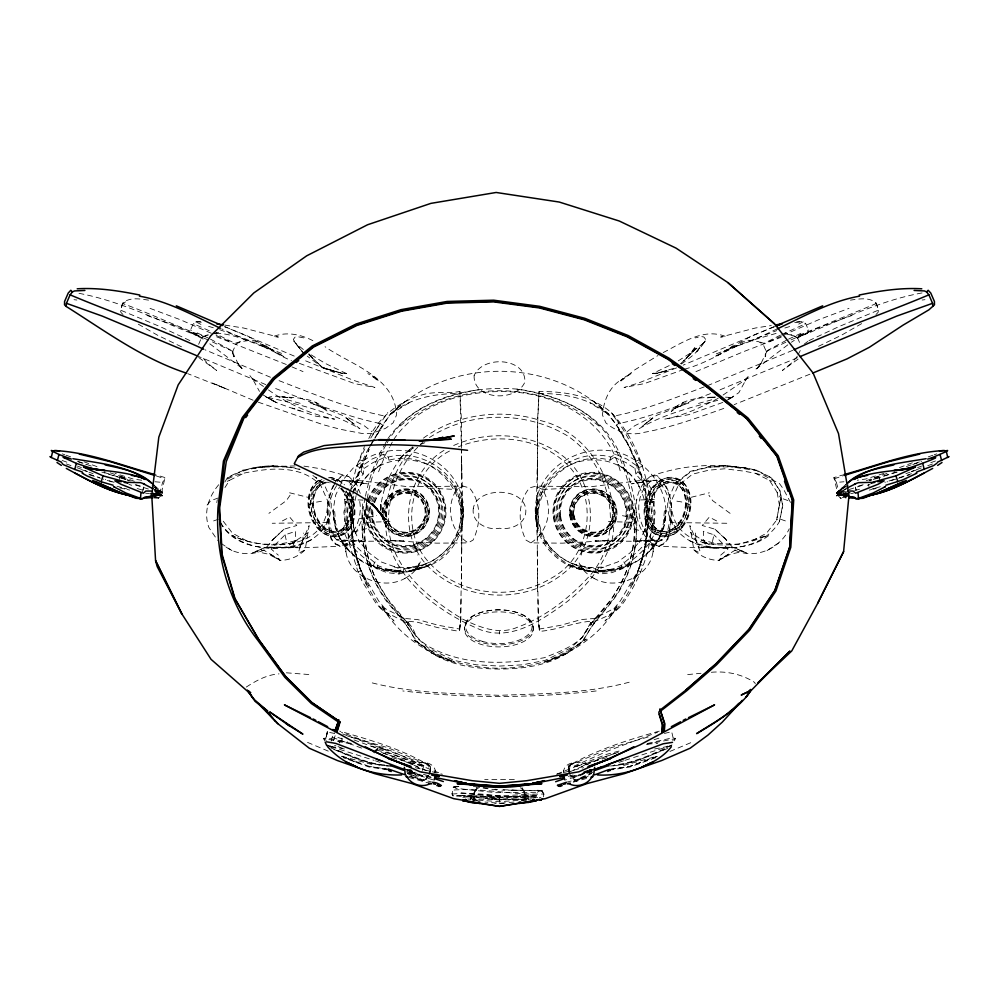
<?xml version="1.0" encoding="UTF-8"?>
<svg xmlns="http://www.w3.org/2000/svg" width="999" height="999" viewBox="0 0 999 999"><rect width="100%" height="100%" fill="white"/><g stroke="black" fill="none" stroke-linecap="round" stroke-linejoin="round"><path stroke-width="0.75" stroke-dasharray="5 3.75" d="M461.55 573.264L460.314 623.701L459.34 631.368L437.762 627.622L416.608 622.015L403.097 620.966L382.667 610.689L376.086 603.433L362.237 581.593L358.042 571.928L349.825 545.504L346.953 527.122L347.777 509.877L350.125 492.282M464.385 629.395L464.385 627.36M537.612 591.483L537.287 549.05L537.512 570.866M597.827 570.966L613.686 568.955L597.827 570.966L611.201 569.492L621.078 565.671C632.929 554.258 647.577 546.753 652.497 529.108L651.735 495.579L645.441 485.339L635.814 474.026L634.964 468.444L636.813 465.784L626.673 458.916L615.384 454.258L610.776 457.105C570.142 445.716 525.749 486.738 537.487 528.234C541.108 543.356 552.072 555.469 565.034 563.573C575.674 570.729 588.736 569.305 600.062 573.975L611.987 572.652L622.24 568.731C634.665 557.03 650.586 548.289 655.419 530.107C653.296 518.568 653.783 506.318 654.67 494.605L648.126 483.691L637.936 471.678L636.813 465.784M461.713 549.55L461.588 449.1M461.763 539.198L461.388 591.483M537.862 598.751L538.174 618.993L539.66 631.368C558.828 629.832 576.635 621.203 595.904 620.966C605.769 616.62 616.57 612.699 622.914 603.433C642.07 576.66 654.308 543.081 651.223 509.877C647.777 474.513 636.088 438.561 611.188 412.412C590.721 395.254 564.71 391.458 539.11 391.483L537.45 422.115L537.287 549.55M407.555 773.626L422.302 781.018C428.384 779.732 430.944 771.802 430.457 766.233C402.809 749.213 370.741 740.159 339.735 731.143M461.713 549.05L461.488 570.866M537.262 475L537.737 420.804L539.11 391.483M461.138 598.751L460.826 618.993L459.34 631.368L460.826 618.993L460.314 623.701M595.379 571.952L595.416 568.768A60.402 60.402 0 0 1 554.37 551.535C512.062 513.186 559.552 446.053 610.014 460.189L614.21 457.28L615.384 454.258M537.487 460.202L536.151 513.324L537.237 539.198M632.529 584.79C653.059 542.232 651.885 491.196 629.882 449.438C650.674 485.202 652.921 529.045 639.248 567.694C632.305 587.912 621.453 607.017 605.019 621.003L617.931 605.107C570.029 689.26 428.971 689.26 381.069 605.107L393.981 621.003L379.283 606.056L366.471 584.79L359.752 567.694C352.585 544.318 348.027 518.818 353.009 494.567M848.351 487.749L836.425 493.056L836.9 489.947L833.915 477.597L842.569 475.012M377.709 582.754A125.262 125.262 0 0 1 364.535 527.147L364.935 508.429C361.7 533.341 365.859 558.916 377.01 581.443L377.709 582.754C385.539 597.29 395.117 610.938 407.068 622.389C413.136 634.215 422.14 644.13 434.515 649.437C468.431 665.971 508.066 663.998 544.355 657.704C557.717 652.222 572.115 647.552 582.442 636.925C590.384 622.901 601.573 611.288 611.525 598.726C629.969 572.727 638.423 540.084 634.065 508.429L634.465 527.147A125.262 125.262 0 0 1 621.291 582.754L610.901 600.299L597.652 616.683L591.932 622.389L582.192 637.624L570.704 647.989L545.054 660.401L522.664 664.81L499.5 666.071L476.336 664.81L453.946 660.401L428.296 647.989L416.808 637.624L407.068 622.389L387.475 598.726L377.01 581.443M385.377 522.215C386.601 574.2 436.8 611.713 480.819 629.882C511.388 641.121 541.271 620.466 565.134 603.159C586.401 587.225 603.421 566.058 611.987 540.721C621.79 490.684 592.669 433.616 541.433 420.791C502.335 407.979 456.78 413.698 423.414 438.136M385.552 516.071C386.426 491.008 396.041 465.784 413.286 447.427M524.925 798.775L525.037 795.629L523.713 792.207L522.165 789.073L520.304 787.736M658.741 546.253L663.523 544.318L667.906 539.248C672.851 518.419 675.799 490.147 656.917 475.574L650.224 476.523C629.295 492.807 632.954 527.21 652.022 543.643L658.741 546.253L696.64 547.802L732.629 547.227L710.826 547.939L701.41 547.127L724.7 547.489C696.166 551.485 663.798 531.518 668.056 499.7L675.137 483.703L690.421 471.328L708.129 466.945L724.874 465.534L747.052 468.219L756.393 470.154L771.64 477.822L780.119 490.959L782.754 505.531L779.57 521.353C761.688 552.11 716.345 553.596 687.237 539.622M148.564 300.125C140.272 299.026 130.245 296.903 123.164 302.685L120.38 310.065L120.954 312.425L123.014 314.535M380.532 509.353L380.806 502.485L381.468 511.263M665.946 510.639L665.958 510.551C664.909 488.548 651.198 468.981 632.18 458.416L631.818 458.204C592.569 435.214 535.264 464.185 535.239 510.876C535.988 539.31 558.104 565.247 585.889 570.928C622.877 578.808 667.594 551.423 665.784 510.614C665.334 522.539 662.287 534.453 655.556 544.405L660.414 535.626L664.26 524.5L665.958 510.551L663.898 525.437M461.763 539.635L462.849 513.324L461.413 449.6M461.875 795.716L453.034 795.903L452.06 794.105L453.309 787.037L460.289 786.438M336.638 485.614C327.023 500.374 327.372 519.243 332.817 535.452L336.663 539.86L340.734 541.645L346.541 539.41C357.642 529.383 362.837 512.924 359.078 498.551M218.681 484.74C208.591 496.903 203.384 511.975 208.866 527.497L217.62 540.372M462.3 795.516L464.897 795.379L462.3 795.516L461.388 797.439L477.447 795.991L499.5 797.389L525.574 796.016L537.612 797.439L536.413 795.404L524.65 794.53L499.5 795.953L478.246 794.517L462.3 795.516L467.02 796.765L499.5 799.225L531.98 796.765L536.713 795.666L532.617 795.366L536.7 795.516M154.258 497.989L158.479 498.251L162.587 482.43L165.085 477.597L156.431 475.012M346.516 490.971L344.33 494.605C345.217 506.318 345.704 518.568 343.581 530.107C348.414 548.289 364.335 557.03 376.76 568.731L387.013 572.652L398.951 573.975C415.709 569.53 434.153 567.544 446.878 553.821C457.517 542.994 463.324 528.546 463.136 513.361C462.999 476.61 423.464 447.639 388.224 457.105L383.616 454.258L372.327 458.916L362.187 465.784L361.064 471.678L350.874 483.691L347.24 489.747M350.412 490.459L347.265 495.579L346.503 529.108C351.423 546.753 366.071 554.258 377.922 565.671L387.799 569.492L401.173 570.966L385.327 568.955L401.173 570.966M664.397 510.851L663.336 523.538L660.252 533.416M654.17 547.027L654.582 545.754L653.733 544.767L649.163 544.18L653.583 545.791L653.121 551.972L653.221 548.189C653.121 575.911 616.545 591.445 594.005 578.346L596.316 579.42C588.761 576.036 581.48 569.942 578.708 561.925M563.461 772.776C563.598 760.214 581.543 760.826 589.485 765.684M659.265 731.143C628.796 739.622 598.139 749.325 570.367 764.697L569.355 769.055M461.388 529.47L463.136 513.361M380.482 510.726C381.705 490.197 390.409 470.354 403.671 454.757L398.564 459.503L412.737 446.928L405.719 453.059L413.811 447.714M537.612 529.47L535.864 513.361L537.687 498.688M302.435 542.032L303.584 533.054M398.951 573.975L399.363 570.741L403.584 568.768A60.402 60.402 0 0 0 444.63 551.535C486.938 513.186 439.448 446.053 388.986 460.189L384.79 457.28L383.616 454.258M461.513 528.234L463.386 513.573L461.313 498.688M543.531 796.827L543.806 793.98L541.333 790.484L501.86 790.134M429.82 772.702L430.681 766.895L424.675 762.287M429.707 773.313L430.681 766.895L427.335 763.998L430.457 766.233L426.186 763.236M351.198 489.185L363.186 474.026L364.036 468.444L362.187 465.784M630.219 586.151C649.375 553.958 653.059 514.985 642.894 479.22C633.154 450.487 618.743 421.029 594.405 401.923L608.965 414.573L617.594 426.735L630.144 448.301L616.171 425.299L618.718 423.439L611.188 412.412C624.338 428.808 633.341 447.602 642.382 466.321L639.385 467.357M470.304 799.625L470.929 795.616L499.5 797.214L528.071 795.616L528.696 799.625M471.54 798.9L471.953 796.24L470.929 795.616M647.127 528.546L647.327 527.347L644.929 547.664L639.085 568.069M536.663 513.211L538.898 499.263L544.767 486.088M752.309 540.809L766.495 533.254L776.61 520.142L780.743 497.977L769.43 480.294L755.219 473.264L743.343 471.066L724.625 468.793L708.915 470.154L692.494 474.175L678.134 485.664L671.615 500.262C668.556 551.248 734.14 551.735 766.595 535.526L738.686 544.443L715.596 543.394L701.023 539.86L709.452 544.855L690.471 532.292L695.404 539.36L700.174 551.535M353.771 496.116C347.702 526.061 354.37 557.142 366.471 584.79M340.035 485.814L342.545 480.469L353.246 467.994L367.182 458.204C401.586 438.786 450.224 456.768 461.476 495.179C470.042 524.562 451.123 557.729 422.864 567.719C388.936 581.768 342.02 561.363 334.59 523.913L333.216 510.614C333.504 522.577 336.813 534.39 343.444 544.405C336.688 534.428 333.703 522.465 333.042 510.551L335.639 495.167L339.41 487.15M353.271 493.069L359.702 469.542L369.118 449.438L359.215 473.114L354.757 490.234M216.771 502.622L217.295 499.7M366.933 500.349L362.437 527.222A123.489 123.489 0 0 0 375.974 583.054C384.702 601.336 400.262 614.747 410.664 631.905C419.168 648.251 436.413 656.867 453.334 661.937L432.005 653.259L426.448 649.762M367.207 498.826C370.404 479.732 376.623 461.001 386.401 444.255M365.184 497.814C356.98 533.191 365.172 571.353 386.201 600.836C396.116 613.498 407.929 624.537 414.685 639.385C425.911 650.649 441.521 655.544 455.307 662.774M365.472 496.291C369.006 478.334 375.162 460.726 384.465 444.917M684.565 369.18C707.092 363.137 726.248 350.287 746.827 340.085L758.628 341.683L763.086 344.205L766.196 351.386L765.172 356.78L767.244 350.624L787.237 339.81M327.322 731.668L326.024 738.423L327.322 731.668L330.831 729.058M331.381 741.033L332.118 737.262L334.628 732.791M142.495 492.17L143.744 487.037L135.876 484.715M779.457 521.203L782.629 505.556L780.019 491.158L771.653 478.146L756.53 470.579L724.625 465.871L708.129 467.32L690.796 471.665L675.561 483.966M350.424 490.896L356.618 466.321L364.435 446.59M712.462 541.67L713.935 534.815L703.333 531.293L703.608 539.81L705.656 544.967M796.702 321.865L802.622 321.591L805.681 323.576L808.466 330.02L807.866 332.767L802.197 335.239L791.395 342.245M525.424 800.162L526.086 794.467L521.803 787.312L524.787 793.556L524.038 799.375L526.273 800.211M154.633 489.522L162.575 493.056L162.1 489.947L165.085 477.597M653.583 545.791L648.601 552.31L649.5 551.236C629.982 570.242 598.938 577.21 573.588 566.545L583.516 569.33L585.889 570.928M270.379 554.058L280.132 560.314L268.544 554.208L255.682 551.386L263.886 550.199L280.132 560.314C289.423 560.427 298.589 556.343 305.17 549.837L309.116 525.649L299.9 547.102L298.826 551.535M538.985 629.108L560.439 625.349L581.343 619.567L594.58 618.431L614.048 608.503L620.292 601.036L638.074 570.629L646.116 544.717M610.014 460.189L610.776 457.105M142.845 489.96L143.744 487.037M422.527 770.504L423.788 765.571L422.889 763.448L347.964 735.913M434.702 772.664L435.314 770.391C432.467 759.964 417.107 761.4 409.515 765.684M652.01 546.041L652.359 544.742M581.181 555.069L583.541 546.416M333.354 740.409L335.627 734.515M863.124 484.715L855.256 487.037L856.155 489.96M339.573 743.019L340.359 740.284L339.235 742.569M364.535 527.147L370.492 506.393M368.668 448.164C346.104 490.459 343.244 544.23 368.781 586.151L359.752 567.694M376.76 568.731L377.922 565.671M344.83 547.027L344.418 545.754L345.267 544.767L349.837 544.18L345.417 545.791L345.879 551.972L345.779 548.189C345.879 575.911 382.455 591.445 404.995 578.346L402.684 579.42C409.69 576.323 416.708 570.816 419.056 563.274M119.405 479.42L119.992 477.11M293.344 544.967L295.392 539.81L295.667 531.293L285.065 534.815L271.004 548.913L278.309 555.169M378.571 471.765L385.177 455.244L389.435 447.377M417.407 567.669L414.548 569.742L418.444 566.383L420.292 561.925M359.615 467.357L356.618 466.321L365.809 446.828M462.987 486.126L456.543 489.498C445.317 507.405 450.312 531.406 468.144 542.882L473.089 540.034C481.043 523.876 481.481 502.097 469.418 487.849L462.987 486.126L407.854 486.725L360.664 480.756L342.182 480.232L337.337 484.34M767.244 350.624L760.988 363.511L756.88 368.594L761.138 363.424L756.043 369.006L788.061 344.655M123.164 302.685L120.38 310.065L160.539 326.81L190.022 340.622M203.122 339.098L191.134 332.767L190.534 330.02L193.319 323.576L196.378 321.591L202.298 321.865M198.639 344.343L201.623 337.462L208.192 334.64L200.999 337.774L201.623 337.462C160.602 321.503 120.554 300.774 76.948 292.944M210.464 339.148L231.756 350.624L233.828 356.78L232.804 351.373L235.914 344.205L240.372 341.683L252.173 340.085C266.233 345.017 277.385 355.694 291.496 360.439M356.119 495.579L352.197 514.335L354.27 531.056L351.86 514.435L353.896 528.983L359.59 542.245L359.091 541.208L369.006 552.909L381.268 561.975L398.301 568.069L394.205 566.908L410.876 567.819L424.862 564.485L407.829 567.794L410.876 567.819M356.705 494.243C360.389 481.356 370.379 471.565 381.168 464.335L371.141 472.627M674.387 740.833L675.461 738.386L671.815 737.986L647.315 743.493M299.9 547.102L303.596 539.36L308.529 532.292L289.548 544.855L297.977 539.86C276.336 546.903 252.872 545.566 232.405 535.526C264.51 551.598 330.657 551.323 327.385 500.262L320.866 485.664C304.495 467.582 278.072 467.257 255.657 471.066C245.354 472.689 234.815 474.238 225.961 480.244M406.705 771.865L418.244 776.111L420.292 775.062L421.978 771.64M362.6 480.906L359.74 486.738C378.159 449.313 433.017 452.722 453.384 486.276C472.527 515.047 454.508 555.594 422.34 564.81M597.652 616.683L590.671 622.677L582.192 637.624M725.536 397.152L730.993 397.502L728.271 399.413M797.951 355.007L800.624 349.862M621.291 582.754L621.99 581.443M373.638 564.66L375.137 561.85M390.134 446.078L392.27 442.145M385.164 443.656L387.25 439.86M387.137 442.919C405.419 408.354 445.729 394.792 482.055 389.16M322.003 530.219L329.058 517.619M425.924 779.582L429.245 773.663L425.974 779.145L422.752 776.398L404.408 768.668M845.491 484.815L836.425 493.056L848.188 485.014L836.488 492.819L847.589 483.054M370.729 438.099L380.282 423.439L382.829 425.299L375.062 438.074M334.528 484.315C325.387 500.799 327.11 521.116 331.506 538.861L335.776 543.881L340.472 545.854L347.09 543.306M472.727 800.211L474.962 799.375L474.213 793.556L477.197 787.312L472.914 794.467L473.576 800.162M333.479 485.139C325 501.698 326.648 521.665 331.094 539.248L335.477 544.318L340.259 546.253L346.978 543.643L354.707 535.214L361.8 520.017L362.899 500.049L344.643 499.562M334.203 483.878L336.363 480.119L342.083 475.574L348.776 476.523L356.531 484.053L360.239 493.381M368.793 438.573C378.921 416.783 398.988 401.748 421.728 394.992C434.178 390.921 447.19 393.818 459.89 391.483L461.55 422.115L461.588 447.589M370.417 445.604L381.406 426.735L390.035 414.573L404.595 401.923L390.035 414.573L373.389 440.547M406.63 625.611L408.329 622.677L401.348 616.683M387.949 438.598C416.121 398.301 470.579 385.152 517.307 389.123C558.853 394.692 603.433 413.586 620.129 455.032C638.611 494.805 644.305 543.069 623.488 583.154C613.773 604.333 594.168 618.393 584.315 639.385C573.089 650.649 557.479 655.544 543.693 662.774M368.856 448.301L371.178 444.468M371.965 443.181L374.288 439.348M463.736 795.366L464.148 796.865M370.242 445.629L372.602 441.808M224.95 487.537L229.57 480.294L243.781 473.264M473.763 801.248L474.962 799.375M516.945 389.16C551.498 394.593 588.886 406.73 608.891 437.55C626.261 464.348 632.292 496.103 636.563 527.222A123.489 123.489 0 0 1 623.026 583.054C614.298 601.336 598.738 614.747 588.336 631.905C579.832 648.251 562.587 656.867 545.666 661.937L566.995 653.259L572.552 649.762M224.837 482.055L227.36 477.822C248.751 465.097 275.874 463.099 299.725 469.13M453.933 787.674L454.695 786.488L455.669 788.286L495.941 792.682L537.337 792.269L539.722 790.684L541.545 791.533L542.395 790.946L537.624 790.134L539.722 790.684L537.337 792.269M716.595 520.904L709.278 517.12L702.222 525.511L714.934 529.158L724.575 538.074L735.114 550.199C755.431 559.765 780.094 548.601 789.26 528.783M372.839 434.365L387.812 412.412M290.085 495.192L286.363 500.624L268.906 513.336M681.355 364.023C690.696 357.38 700.711 349.975 705.619 339.373L703.858 337L701.685 336.613L695.304 337.874M150.462 493.169L162.35 495.854L154.196 496.216L160.889 494.318L154.383 489.66M374.762 752.946L377.984 748.738L382.979 748.775L371.191 746.241M570.367 764.697L568.319 767.344L569.755 773.663L568.543 766.233L574.325 762.287L568.543 766.233L569.18 772.702M158.479 498.251L161.064 495.367L162.35 495.854M393.681 439.523C420.317 400.412 472.889 388.199 517.657 392.345C563.673 396.965 608.703 424.7 620.429 471.765M160.714 494.517L150.749 493.531M797.277 356.281L792.394 362.387L782.417 370.429L799.2 358.291M207.13 505.082L210.739 500.661L218.257 497.977M850.024 492.832L836.65 495.854L845.978 492.994M315.946 482.579L316.833 481.555M319.493 486.188L320.379 485.164M328.858 482.355A25.537 18.706 74.9 0 0 312.375 513.061A25.537 18.706 74.9 0 0 342.595 528.921L343.481 527.897A24.725 18.119 74.9 0 0 341.358 488.673M346.154 532.542L347.04 531.518M846.19 496.441L837.187 494.393L846.54 492.532M675.461 738.386L672.727 740.509M627.072 431.718L634.69 425.786L650.324 417.869M635.814 474.026L637.936 471.678M417.632 447.315C397.477 467.594 387.749 496.765 388.449 525.074C389.398 550.337 404.745 572.951 422.752 589.76C434.877 600.986 448.451 610.451 462.512 619.055C479.607 627.26 498.926 635.339 517.607 627.185C544.917 617.157 568.406 598.738 588.086 577.634C626.735 536.6 612.275 464.735 566.57 435.314C524.85 410.739 469.405 410.976 428.896 437.924M282.405 520.904L289.722 517.12L296.778 525.511L284.066 529.158L274.425 538.074L263.886 550.199C250.574 555.906 234.49 554.67 223.376 544.917M418.444 566.383L416.458 568.493L410.177 571.166L425.412 566.545L415.484 569.33L413.111 570.928M875.986 314.535L878.046 312.425L878.645 309.178L875.836 302.685C868.755 296.903 858.728 299.026 850.436 300.125M274.425 538.074L271.79 540.746L284.066 529.158M620.928 381.019L634.278 370.192L657.966 355.532M651.123 480.944L631.53 483.816L656.818 480.232L651.123 480.944C632.904 495.104 635.988 524.999 652.459 539.41L658.266 541.645L662.337 539.86L666.183 535.452C672.177 517.382 672.577 493.344 656.818 480.232L638.336 480.756L591.146 486.725L536.013 486.126L529.582 487.849C517.519 502.097 517.957 523.876 525.911 540.034L530.856 542.882L562.337 543.156L614.46 540.322L595.054 540.884L641.845 541.358L662.337 539.86L636.962 540.834L658.266 541.645M382.667 610.689L384.952 608.503L404.42 618.431L417.657 619.567L438.561 625.349L460.015 629.108M374.213 751.46L378.109 747.789L387.712 750.511M703.783 342.907L692.232 351.948L677.422 361.401M680.681 363.773L696.291 348.201L680.981 363.599M846.028 489.335L836.987 493.456L845.391 486.063M390.534 414.148C448.713 356.993 550.287 356.993 608.466 414.148M803.134 321.84L798.039 324.413M424.125 779.495L422.302 781.018L420.267 778.371A11.026 1.811 20.5 0 1 413.873 775.736M530.856 542.882C548.688 531.406 553.683 507.405 542.469 489.498L536.013 486.126M336.638 480.606L342.245 476.061M400.362 425.899C454.82 379.046 544.18 379.046 598.638 425.899M717.732 400.324C690.858 407.355 663.099 414.398 639.098 428.733L656.593 415.334L689.035 402.709L676.348 407.717L671.253 411.513C681.83 398.389 700.636 397.452 716.158 397.053L707.105 397.902L715.134 397.04M644.842 424.175L652.784 417.882L646.278 423.039M837.274 493.419L836.762 492.332M631.131 373.576L620.829 380.419L626.548 375.911M728.621 554.058L718.868 560.314L735.114 550.199L743.318 551.386L730.456 554.208L718.868 560.314C709.577 560.427 700.411 556.343 693.83 549.837L689.884 525.649L699.1 547.102M729.782 348.226L733.154 345.629M125.524 301.873L123.127 303.721C150.574 313.561 176.86 326.486 204.158 336.501M373.239 752.384L377.984 748.738M420.654 444.031L423.014 442.295M443.968 450.387C405.631 473.314 396.266 531.605 426.548 564.797C461.213 601.997 524.075 605.019 563.374 573.414C599.537 545.766 598.738 486.525 564.76 457.517C533.079 432.18 486.501 429.395 450.524 446.953M620.829 380.419L623.376 378.571C609.752 385.414 603.533 400.587 602.484 415.072L605.844 422.827C616.096 431.605 630.082 436.313 643.356 432.48C671.827 427.46 698.963 417.245 726.098 407.592M804.445 343.906L807.854 341.446M479.632 787.075L476.835 789.073L475.287 792.207L473.963 795.629L474.075 798.775M576.885 645.854L586.363 639.11L565.946 652.097M720.691 555.169L727.996 548.913L713.935 534.815M246.278 687.062C256.169 680.619 267.033 674.675 279.033 673.875M681.655 403.708L683.803 402.21M593.331 771.827L576.698 781.018L573.076 779.582L569.293 773.313L568.319 766.895L571.665 763.998L568.319 767.344L572.814 763.236L568.543 766.233L569.293 773.313M723.089 395.03L743.88 380.769L749.1 375.599L745.104 380.981L745.866 379.895L738.835 392.669L729.645 398.788M838.286 494.517L846.153 496.478L838.111 494.318L845.866 488.798M767.057 550.624L780.506 541.658M837.474 493.056L839.959 493.144L838.361 493.968M836.65 495.854L837.774 494.992L837.424 494.118M364.036 468.444L372.939 462.637L384.79 457.28M839.148 493.631L845.329 489.66M578.958 779.62L585.102 775.748M476.198 787.974L479.07 786.188M409.178 402.747L390.035 414.573C410.002 397.714 435.077 393.531 460.277 393.394M592.944 769.792L579.732 775.162L568.394 776.785M718.156 398.326C701.198 407.155 683.478 415.871 664.422 419.155L688.623 414.685L722.814 402.41M471.953 796.24L499.5 797.914L528.071 795.616M674.675 408.728L678.945 406.193L676.348 407.717M861.662 323.626L841.445 335.227L817.519 346.79M569.954 771.777L605.119 756.718L617.544 752.484M569.542 765.284L611.326 747.639L651.435 736.038M725.886 400.824L733.441 396.603L728.121 399.5M663.224 352.56C682.305 342.844 703.533 327.61 725.886 336.576L720.629 337.063L755.281 328.034L771.315 325.524M768.668 535.614C751.86 548.426 730.856 548.289 710.826 547.939M299.887 552.622L305.17 549.837M804.769 324.063L805.681 323.576M324.613 740.833L323.539 738.386L327.185 737.986L351.685 743.493M418.269 768.543L419.193 768.044C407.929 760.002 393.506 757.192 380.694 752.197M412.362 772.264L407.305 773.651M671.977 744.904L668.581 746.703L665.072 744.093M449.463 451.073C413.611 469.33 400.774 519.517 421.94 553.384C449.263 594.53 510.202 603.433 551.248 578.196C590.297 557.504 598.713 501.198 570.604 468.181C543.381 437.212 495.342 432.067 458.366 446.828M580.319 778.745L591.445 773.626M227.347 478.146C249.201 465.522 276.798 463.274 300.986 469.855M808.99 340.622L838.461 326.81L878.62 310.065L875.836 302.685M788.536 339.148L801.847 332.879M154.308 496.141L161.813 494.393L153.983 492.794M420.204 444.592L426.973 441.87M780.444 335.14L764.085 343.331L758.628 341.683M781.755 334.503L802.334 325.15M566.995 653.259C546.778 665.883 522.864 668.793 499.5 669.08C476.136 668.793 452.222 665.883 432.005 653.259M785.851 342.257L766.196 351.386M796.328 337.762L807.866 332.767L794.842 336.501M777.309 328.871L752.047 340.584M669.23 365.609L652.634 373.551L657.642 373.164L676.448 367.545M791.046 339.86L821.353 326.586L852.047 315.447M781.605 335.964L767.157 342.482M358.042 571.928L360.926 570.629L352.884 544.717M782.866 335.389L818.418 319.83L848.975 308.354M807.529 330.444L808.466 330.02M667.657 748.438C648.314 755.993 629.07 765.808 607.779 766.046M839.747 493.481L846.34 490.659M159.141 493.943L160.29 494.955M664.51 749.425C647.252 757.005 629.495 764.834 610.426 765.946M345.092 524.05L346.915 523.251M664.585 748.726C648.463 755.756 632.055 763.174 614.36 764.934M227.21 481.331L229.57 480.294M657.13 756.393L630.069 766.333L611.213 769.18M792.694 350.349L708.553 385.202M655.819 757.642L630.219 766.92L611.513 769.842M797.464 357.717L717.22 390.971M695.953 371.616L743.955 351.498L781.106 337.287M651.872 502.435L653.708 501.648M657.067 756.43L629.882 766.333L609.727 769.43M773.8 326.798L683.216 365.135M716.283 353.846L776.698 330.607M311.763 539.622C283.229 553.296 238.224 552.397 220.442 522.39M557.005 774.013L606.368 754.407L622.452 750.149M669.967 751.41L691.545 742.382M594.592 768.668L576.248 776.398L574.05 777.634L573.076 779.582M836.862 492.482L845.404 488.936M676.598 367.869L638.761 382.917L624.088 387.487L644.318 383.628L683.104 369.68M848.988 489.56L863.76 484.865M308.279 505.044L314.885 502.385L322.103 501.161M654.108 739.697L661.113 737.462M635.789 461.201L638.736 460.027M453.034 795.903L452.122 793.393L453.034 795.903L468.531 796.166L495.866 799.425L526.91 799.212M430.681 767.344L428.633 764.697L425.012 766.133L422.415 765.172L391.096 750.923L341.471 732.279M809.927 374.188L734.165 404.632M356.406 565.359L359.353 564.21M704.245 386.863C675.224 397.714 646.291 409.602 615.809 415.696M710.514 393.606C680.531 404.795 650.661 417.145 619.168 423.439M633.566 757.542L672.115 745.254M899.462 467.607L914.909 461.825M917.594 467.582L921.553 466.096M573.988 766.133L607.904 750.923L657.529 732.279M883.878 473.401L865.846 478.996L857.279 480.244M930.781 462.674L936.837 460.477M866.27 480.694L879.22 476.136M928.208 456.905L933.029 455.169M911.463 471.466L913.91 470.591M916.52 469.655L922.065 467.682M213.624 520.916L219.131 518.968M774.725 326.648L751.66 335.864L714.46 356.843L739.135 345.017L729.807 348.751L756.48 339.061L777.334 333.042M934.252 454.745L936.7 453.871M906.393 466.533L920.678 461.488M927.771 465.671L932.729 463.923M799.225 335.314L875.873 303.721L873.476 301.873M905.918 473.651L910.064 472.202M911.438 471.715L916.832 469.842M887.025 473.426L873.401 478.121L877.771 477.472M912.749 464.547L921.553 461.526M343.581 530.107L346.503 529.108L343.868 512.375L347.265 495.579L344.33 494.605M660.888 480.044L662.012 479.657M663.011 484.64L664.148 484.253M670.878 529.845L672.002 529.458M673.001 534.44L674.138 534.053M666.42 747.364L668.98 746.49M667.632 746.94L671.54 745.616M834.202 478.808L842.607 475.986M618.306 752.197C605.494 757.192 591.071 760.002 579.807 768.044L580.731 768.543M220.342 522.539C231.668 543.818 257.305 549.188 279.495 547.914C307.392 548.813 334.365 529.994 330.944 499.7L323.863 483.703L315.634 477.035M654.67 494.605L651.735 495.579L655.132 512.375L652.497 529.108L655.419 530.107M619.043 762.312L623.463 760.838M899.287 477.659L911.438 473.713M869.18 480.681L871.715 479.857L868.693 480.869M896.44 471.928L872.989 479.445M893.718 479.483L884.927 482.317M573.513 781.33L589.947 776.273M624.924 760.351L632.267 757.979M665.247 371.153L666.433 370.829L658.416 372.889L667.02 370.592M898.588 478.246L909.515 474.862M895.953 479.083L887 481.905M897.202 472.052L877.322 478.196M873.251 479.445L876.135 478.558M843.506 492.42L846.453 491.508M784.877 328.009L790.434 326.323M240.372 341.683L234.915 343.331L214.623 333.241M591.87 771.353L567.769 777.734M591.633 771.777L566.221 779.757M650.224 476.523C677.884 466.233 707.367 463.424 736.6 466.895L708.129 466.945M408.616 769.929L411.263 769.155M573.226 782.167L589.872 777.509M854.719 490.571L861.825 488.548M867.282 485.252L870.042 484.478M606.93 757.692L574 766.907L579.895 765.259M566.321 782.304L589.098 776.26M875.461 488.049L882.08 486.213M719.879 558.866L723.8 557.779M623.601 765.484L656.98 756.231M698.501 403.421L712.125 399.675M568.244 776.348L575.624 774.337M582.991 772.327L594.792 769.118M872.139 488.936L874.35 488.349M152.847 496.478L161.164 494.705M353.184 532.067L373.663 526.86M728.346 398.139L730.993 397.502M691.283 497.252L709.377 492.794M213.736 333.791L219.618 332.367L212.874 333.204M646.291 744.292L672.802 739.185M556.643 774.237L583.653 767.682M869.217 490.097L871.69 489.522M837.025 495.417L850.012 492.607M404.995 622.852L407.068 622.389M654.62 748.963L669.78 746.041M878.708 477.172L879.632 479.395L879.008 477.11M629.183 682.217C586.95 693.543 542.907 693.618 499.5 695.329C456.031 693.631 411.938 693.506 369.63 682.217M847.102 493.469L836.9 495.679L850.286 494.955M872.926 489.235L876.16 488.536M585.664 771.041L591.745 769.754M205.956 335.439L208.479 334.927M453.309 787.037L461.6 786.3M412.712 570.367C390.434 574.762 365.746 567.045 349.5 551.236L350.399 552.31L345.417 545.791M242.607 470.154L274.126 465.534M583.828 772.115L591.346 770.741M359.315 518.781L376.598 515.684M794.767 322.54L802.622 321.591M526.485 799.437L519.855 800.511L524.562 800.199M452.06 794.105C481.73 791.008 511.176 799.749 540.983 797.514M664.422 733.466L671.678 731.668L673.326 738.823M846.852 493.606L838.398 494.48L846.328 496.628M838.71 494.955L839.859 493.943M922.052 292.944C878.446 300.774 838.398 321.503 797.377 337.462L790.808 334.64L798.001 337.774L797.377 337.462L800.361 344.343M254.82 467.857L251.948 468.219L265.309 466.62M713.361 397.277L711.588 397.49L717.344 396.803M454.095 789.997C484.016 787.924 513.798 795.291 543.806 793.98M922.127 300.025L924.974 299.688M514.06 802.06L499.5 803.246L484.94 802.06M279.383 544.617L296.516 542.694M526.748 799.612L499.5 801.76L472.252 799.612M687.674 674.587L700.986 673.289M596.191 690.958C531.955 698.289 467.057 698.289 402.822 690.958M833.915 477.597L836.413 482.43L843.993 481.755M288.174 547.939L297.59 547.127L266.371 547.227L302.36 547.802L340.259 546.253M647.34 744.13L657.717 743.393M268.456 389.91C288.062 404.033 310.864 414.323 334.578 419.155L315.497 416.084L292.457 408.129L300.125 410.914C287.075 406.581 244.268 392.857 287.724 397.54L281.656 396.803L291.895 397.902L282.842 397.053C298.364 397.452 317.17 398.389 327.747 411.513L320.055 406.193L324.325 408.728M150.662 495.104L161.813 494.393M837.936 495.367L840.521 498.251L846.153 497.902M588.124 567.819L591.171 567.794L574.138 564.485L588.124 567.819L604.795 566.908L600.699 568.069L617.732 561.975L629.994 552.909L639.909 541.208L639.41 542.245L645.104 528.983L647.152 514.435L644.73 531.056C651.098 505.881 640.222 477.584 617.832 464.335L627.859 472.627M850.786 493.394L853.321 493.256M504.17 803.633L494.83 803.633M542.469 489.498L569.78 488.136M470.179 798.713L499.5 799.962L528.821 798.713M836.413 482.43L840.471 497.589L846.228 497.315M528.771 799.163L531.318 799.038M340.734 541.645L362.038 540.834L336.663 539.86L357.155 541.358L403.946 540.884L384.54 540.322L436.663 543.156L468.144 542.882M654.357 499.562L636.101 500.049M367.457 522.302L390.559 521.54M215.871 333.229C234.465 333.591 251.76 342.919 269.193 348.751L259.865 345.017L284.54 356.843L247.34 335.864L224.275 326.648M518.931 801.685L521.103 801.623M848.85 494.992L837.374 495.317L849.262 496.753M327.834 522.552L272.228 523.264M458.129 786.463L458.866 786.438M526.048 799.537L510.526 799.575M514.323 779.507L484.69 779.507M726.773 523.264L671.166 522.552M295.067 465.909L262.4 466.895L290.871 466.945M459.315 795.791L460.726 795.778M338.424 741.77L347.352 741.745M511.85 790.197L541.333 790.484L536.301 790.059M594.118 769.929L587.737 769.155M535.901 796.053L495.641 796.59L457.879 792.369M711.338 672.277C726.485 670.903 741.92 674.125 754.657 682.467L755.306 683.828M503.184 789.709L519.018 790.421M150.15 494.992L161.626 495.317L161.576 494.118M477.897 801.623L480.069 801.685M784.577 333.279L787.474 333.366L784.777 333.029M608.441 521.54L631.543 522.302M196.378 321.591L204.233 322.54M154.208 497.39L158.529 497.589M467.682 799.038L470.229 799.163M429.22 488.136L456.543 489.498M145.679 493.256L149.475 493.469M153.172 495.192L162.1 495.679L153.346 493.781M467.682 795.766L476.373 796.365M430.606 776.785L419.268 775.162L406.056 769.792M837.187 494.393L848.338 495.104M473.364 786.55L476.973 786.825M286.363 672.802L309.69 674.587M388.424 765.821C368.119 765.197 349.887 755.506 331.331 748.476M303.958 466.121L321.666 468.906L348.776 476.523M384.64 764.959C365.472 763.548 348.526 753.671 330.657 747.864M389.135 769.305L368.931 766.333M391.371 766.208C371.316 765.434 352.547 757.479 334.49 749.375M155.007 481.755L162.587 482.43M387.487 769.854L368.781 766.92L343.181 757.642M386.576 769.205L369.118 766.333L341.87 756.393M538.723 393.394C563.923 393.531 588.998 397.714 608.965 414.573L589.822 402.747M702.484 542.694L719.617 544.617M755.219 473.264L763.973 475.536L779.52 483.616L783.541 489.235L790.484 502.435M733.691 466.62L747.052 468.219L724.874 465.534M496.753 789.972L482.367 787.986M74.026 299.688L76.873 300.025M496.64 798.963L486.363 797.552M154.221 489.922L162.013 493.456L154.745 487.062M347.877 480.944L342.182 480.232L367.47 483.816L347.877 480.944L354.583 487.425L356.268 491.595M494.955 789.185L497.539 789.51M483.429 787.537L487.337 788.049M224.975 325.125L243.719 328.034L278.371 337.063L273.114 336.576C287.45 331.031 302.297 334.765 315.284 341.92M141.721 480.244L133.154 478.996L115.122 473.401M121.229 477.472L125.599 478.121L135.577 481.718M334.578 733.466L327.51 732.055L325.674 738.823L352.709 744.292M536.713 795.666L534.752 795.366L536.513 796.365M472.515 799.437L479.208 800.549L471.491 799.712M151.985 485.814L162.575 493.056L162.238 492.332L161.726 493.419M676.897 501.161L684.115 502.385L690.721 505.044M622.402 515.684L639.685 518.781M407.667 770.741L415.172 772.115M744.18 467.857L756.393 470.154M844.205 495.604L846.69 496.078M379.832 423.439C343.244 415.896 308.654 401.111 273.863 387.849M383.191 415.696C346.616 408.116 312.038 393.269 277.272 379.982M786.737 334.153L793.044 335.439M837.836 494.705L846.34 496.453M119.843 487.899L126.074 489.235M407.267 769.754L413.349 771.041M337.887 737.462L344.892 739.697M196.391 333.766L191.134 332.767L202.672 337.762M344.38 748.963L329.22 746.041L374.076 760.351M591.932 622.389L594.005 622.852M591.695 773.651L586.638 772.264M153.521 493.643L161.064 495.367M127.31 489.522L129.783 490.097M268.007 397.502C299.55 404.408 331.818 412.425 359.902 428.733L346.216 417.882L354.158 424.175M155.032 491.608L160.639 493.968M415.347 767.682L442.37 774.237M289.623 492.794L307.717 497.252M625.337 526.86L645.816 532.067M347.565 736.038L387.674 747.639L429.458 765.284M135.24 484.865L150.012 489.56M303.696 337.874L297.315 336.613L295.142 337L293.381 339.373L295.217 342.907L303.571 353.097L293.856 341.071L302.347 351.71M432.779 779.757L407.367 771.777M153.022 492.994L161.975 495.417M124.65 488.349L126.861 488.936M431.231 777.734L407.13 771.353M376.561 750.012L392.644 754.407L441.995 774.013M407.167 769.917L416.021 772.327M423.389 774.337L430.756 776.348M286.875 399.675L300.499 403.421M116.92 486.213L123.539 488.049M275.2 557.779L279.121 558.866M341.895 756.231L375.412 765.484M392.083 757.692L425 766.907M432.679 782.304L409.902 776.26M128.958 484.478L131.718 485.252M137.175 488.548L144.281 490.571M409.128 777.509L428.796 783.079M381.456 752.484L393.881 756.718L429.046 771.777M409.066 776.273L425.487 781.33M89.485 474.862L100.412 478.246M121.678 478.196L101.798 472.052M208.566 326.323L214.123 328.009M586.288 570.367L588.823 571.166L581.593 567.669L579.944 563.274M122.865 478.558L125.749 479.445M130.307 480.869L127.198 479.895L129.82 480.681M112 481.905L103.047 479.083M331.98 370.592L340.584 372.889L322.552 367.545L307.242 356.106M114.073 482.317L105.282 479.483M308.591 354.445L322.552 367.545L341.296 373.176L346.366 373.551L325.674 363.611L310.302 354.383M126.011 479.445L102.56 471.928M88.836 474.125L99.713 477.659M322.552 367.545L334.19 371.303L322.552 367.545L308.916 354.72M375.537 760.838L379.957 762.312M156.393 475.986L164.798 478.808M119.78 476.136L125.599 478.121L109.565 472.602M219.668 329.707L243.082 337.999L282.717 353.846M336.988 479.657L338.112 480.044M326.998 529.458L328.122 529.845M324.862 534.053L325.999 534.44M327.46 745.616L332.58 747.364L329.732 746.303M77.447 461.526L86.251 464.547M150.025 308.354L180.582 319.83L213.511 334.228M146.953 315.447L177.647 326.586L209.253 340.459M88.936 472.202L93.082 473.651M82.168 469.842L87.562 471.715M78.322 461.488L92.607 466.533M785.376 520.916L778.496 518.469L776.61 520.142L780.743 497.977L788.261 500.661L790.072 502.872M62.3 453.871L64.748 454.745M66.271 463.923L71.229 465.671M76.935 467.682L82.48 469.655M85.09 470.591L87.537 471.466M65.971 455.169L70.792 456.905M62.163 460.477L68.219 462.674M216.596 336.8L286.338 364.51M342.657 733.953L346.99 735.551M353.996 739.922L423.788 765.571M332.28 737.324L363.736 748.888M405.744 769.717L420.292 775.062M334.54 745.329L336.026 745.878M337.999 746.603L346.004 749.55M299.375 363.361L354.682 383.628L374.912 387.487L352.709 380.032L302.197 359.453M84.091 461.825L99.538 467.607M77.447 466.096L81.406 467.582M329.121 746.091L331.368 746.94M358.329 762.949L341.933 756.43M253.109 400.224L212.562 383.067L226.061 388.823L187.687 373.638M258.242 402.172L323.002 424.662L340.159 429.245L361.426 433.354L371.528 433.591L385.539 428.346L393.156 422.827L396.516 415.072C395.192 376.848 350.899 364.835 325.062 346.728M651.91 543.306L658.528 545.854L663.224 543.881L667.494 538.861C672.302 518.319 675.224 490.559 656.755 476.061M639.647 564.21L642.594 565.359M360.264 460.027L363.211 461.201M265.746 384.59L197.54 356.019M270.504 377.26L204.97 349.787M200.961 324.413L195.866 321.84M232.804 351.373L210.552 341.059M155.02 489.522L162.138 492.482M155.207 491.745L159.253 493.481M307.517 742.382L328.946 751.41M225.2 326.798L295.067 356.443M291.908 366.87L303.047 371.616M345.292 501.648L347.128 502.435M322.652 407.717L309.965 402.709L342.407 415.334L352.722 423.039M196.666 325.15L210.552 331.331M348.676 417.869L364.31 425.786L371.928 431.718M769.43 480.294L771.79 481.331M652.085 523.251L653.908 524.05M154.92 491.545L159.028 493.356L160.09 492.482L161.526 493.056M190.534 330.02L191.471 330.444M216.134 335.389L231.843 342.482M197.153 332.879L207.742 337.812M638.074 570.629L640.958 571.928M614.21 457.28L626.061 462.637L634.964 468.444M246.953 340.584L221.691 328.871M576.66 564.81C538.561 554.645 524.163 502.01 554.408 475.437C579.07 451.785 623.201 454.52 639.26 486.738L636.4 480.906M595.416 568.768L599.637 570.741L600.062 573.975M413.898 775.748L405.669 771.827M181.481 346.79L157.555 335.227L137.338 323.626M693.83 549.837L699.113 552.622M327.023 744.904L330.419 746.703L329.82 744.38M193.319 323.576L194.231 324.063M246.691 540.809L232.505 533.254L222.39 520.142M273.114 400.824L262.837 394.755M326.273 740.509L323.539 738.386M433.054 652.097L412.637 639.11L422.115 645.854M154.907 490.447L159.852 493.631M372.452 375.911L378.171 380.419L367.869 373.576M154.321 487.35L162.512 492.819L153.721 485.102M221.016 543.319L231.943 550.624M572.877 778.121L576.698 781.018M263.499 386.488L255.12 380.769L249.9 375.599L253.896 380.981L253.134 379.895L259.453 391.396M315.197 402.21L317.345 403.708M378.171 380.419L375.624 378.571L378.072 381.019M581.593 567.669L584.452 569.742L580.556 566.383M198.664 357.467L216.583 370.429L206.606 362.387L201.723 356.281M303.359 349.513L295.217 342.907M209.84 343.818L242.957 369.006L237.862 363.424L242.12 368.594L238.012 363.511L231.756 350.624M265.846 345.629L269.218 348.226M730.094 513.336L712.637 500.624L708.915 495.192M312.887 475.449L323.439 483.966M154.608 485.751L162.238 492.332M714.934 529.158L727.21 540.746L724.575 538.074M614.048 608.503L616.333 610.689M361.064 471.678L363.186 474.026M682.167 481.555L683.054 482.579M678.621 485.164L679.507 486.188M655.519 527.897L656.405 528.921M651.96 531.518L652.846 532.542M384.952 608.503L378.708 601.036L360.926 570.629M408.329 622.677L412.612 627.984L416.808 637.624M308.841 353.721L313.499 359.652L308.629 353.609M590.671 622.677L592.37 625.611M669.942 517.619L676.997 530.219M623.863 561.85L625.362 564.66M855.256 487.037L856.068 489.997M542.195 790.671L543.868 794.292L542.395 790.946M454.233 486.088L460.102 499.263L462.337 513.211M621.078 565.671L622.24 568.731M338.748 533.416L335.664 523.538L334.603 510.851M628.508 506.393L634.465 527.147M359.915 568.069L354.071 547.664L351.673 527.347L351.873 528.546M415.459 546.416L417.819 555.069M563.686 770.391L564.298 772.664M346.641 544.742L346.99 546.041M388.224 457.105L388.986 460.189M285.065 534.815L286.538 541.67M868.481 484.278L868.98 486.625M777.147 492.37L779.52 505.681M527.047 796.24L527.46 798.9M333.042 510.551L335.102 525.437M695.416 533.054L696.565 542.032M538.686 623.701L539.66 631.368L538.174 618.993L538.686 623.701L537.45 573.264M535.864 513.361L537.487 528.234M435.314 770.391L435.539 772.776M428.633 764.697L428.883 767.257M341.795 738.124L341.995 740.896M840.471 497.589L840.521 498.251M459.89 391.483L461.401 448.089M461.513 460.202L461.738 475M403.584 568.768L403.621 571.952M533.354 627.36A34.478 17.52 0 0 1 481.63 642.532A34.478 17.52 0 0 1 481.63 612.187A34.478 17.52 0 0 1 533.354 627.36L533.354 629.395A34.478 17.52 0 0 1 481.63 644.555A34.478 17.52 0 0 1 481.63 614.223A34.478 17.52 0 0 1 533.354 629.395M499.5 631.256L499.5 633.978M499.5 797.214L499.5 804.582M585.127 775.736A11.026 1.811 -20.5 0 1 578.721 778.383M343.481 527.897A24.725 18.119 74.9 0 1 314.21 512.537A24.725 18.119 74.9 0 1 330.169 482.804M345.841 491.158A25.537 18.706 74.9 0 1 344.842 528.508A25.537 18.706 74.9 0 1 316.171 515.884A25.537 18.706 74.9 0 1 325.537 482.217M349.825 493.843A27.473 20.13 74.9 0 1 344.655 531.218A27.473 20.13 74.9 0 1 315.259 515.996A27.473 20.13 74.9 0 1 324.338 480.644M333.129 479.82A27.473 20.13 74.9 0 1 340.771 483.179M350.462 493.081A29.421 21.553 74.9 0 1 345.317 532.854A29.421 21.553 74.9 0 1 313.923 517.932A29.421 21.553 74.9 0 1 321.94 479.532M328.446 477.772A29.421 21.553 74.9 0 1 344.505 484.84M349.563 492.857A30.22 22.153 74.9 0 1 344.867 533.566A30.22 22.153 74.9 0 1 312.699 519.805A30.22 22.153 74.9 0 1 319.131 479.845M329.882 477.41A30.22 22.153 74.9 0 1 343.544 484.59M347.19 492.47A29.421 21.553 74.9 0 1 343.007 533.366A29.421 21.553 74.9 0 1 311.089 517.957A29.421 21.553 74.9 0 1 320.629 479.645M331.431 479.083A29.421 21.553 74.9 0 1 335.564 480.731M341.546 488.061A27.473 20.13 74.9 0 1 344.093 529.67A27.473 20.13 74.9 0 1 312.325 518.543A27.473 20.13 74.9 0 1 321.915 481.181M340.397 488.411A25.537 18.706 74.9 0 1 342.595 528.921M374.725 502.497A33.354 32.58 -49.7 0 1 429.408 489.173A33.354 32.58 -49.7 0 1 415.671 543.968A33.354 32.58 -49.7 0 1 373.276 508.279M374.138 502.534A34.441 33.629 -49.7 0 1 430.606 488.773A34.441 33.629 -49.7 0 1 416.421 545.354A34.441 33.629 -49.7 0 1 372.639 508.503M371.878 501.885A37.063 36.189 -49.7 0 1 432.829 487.275A37.063 36.189 -49.7 0 1 416.858 548.139A37.063 36.189 -49.7 0 1 370.404 507.48M369.268 500.924A39.685 38.749 -49.7 0 1 435.227 486.026A39.685 38.749 -49.7 0 1 415.422 551.036A39.685 38.749 -49.7 0 1 368.369 503.883M367.819 500.237A40.772 39.81 -49.7 0 1 435.664 485.002A40.772 39.81 -49.7 0 1 415.022 551.773A40.772 39.81 -49.7 0 1 366.995 502.922M368.406 500.199A39.685 38.749 -49.7 0 1 434.365 485.289A39.685 38.749 -49.7 0 1 414.56 550.299A39.685 38.749 -49.7 0 1 367.507 503.146M370.666 500.849A37.063 36.189 -49.7 0 1 431.618 486.238A37.063 36.189 -49.7 0 1 415.634 547.102A37.063 36.189 -49.7 0 1 369.193 506.443M373.276 501.798A34.441 33.629 -49.7 0 1 430.094 488.411A34.441 33.629 -49.7 0 1 414.585 544.942A34.441 33.629 -49.7 0 1 372.065 506.243M386.775 517.27A19.693 19.231 -49.7 0 1 411.226 493.868A19.693 19.231 -49.7 0 1 419.543 526.123A19.693 19.231 -49.7 0 1 387.162 518.731M386.238 516.695A20.33 19.855 -49.7 0 1 412.262 493.643A20.33 19.855 -49.7 0 1 420.017 527.01A20.33 19.855 -49.7 0 1 386.813 519.143M384.553 513.011A21.878 21.366 -49.7 0 1 414.96 493.044A21.878 21.366 -49.7 0 1 420.854 528.496A21.878 21.366 -49.7 0 1 385.876 520.979M382.917 512.924A23.427 22.877 -49.7 0 1 415.484 491.545A23.427 22.877 -49.7 0 1 421.79 529.507A23.427 22.877 -49.7 0 1 384.34 521.453M382.03 512.712A24.063 23.501 -49.7 0 1 415.484 490.734A24.063 23.501 -49.7 0 1 421.965 529.745A24.063 23.501 -49.7 0 1 383.491 521.466M382.417 512.487A23.427 22.877 -49.7 0 1 414.523 490.921A23.427 22.877 -49.7 0 1 421.978 528.371A23.427 22.877 -49.7 0 1 384.378 522.365M383.941 515.109A21.878 21.366 -49.7 0 1 412.137 491.658A21.878 21.366 -49.7 0 1 421.403 526.56A21.878 21.366 -49.7 0 1 385.664 521.628M385.726 516.271A20.33 19.855 -49.7 0 1 411.763 493.219A20.33 19.855 -49.7 0 1 419.518 526.573A20.33 19.855 -49.7 0 1 386.301 518.718M473.301 508.341C471.216 522.539 487.162 530.719 499.5 528.234C511.088 530.257 526.148 523.826 525.849 510.427C524.887 486.788 477.16 486.363 473.301 508.341M838.111 494.318L844.055 495.142L838.111 494.318M474.138 375.512C472.852 400.224 516.346 402.397 524.862 382.08C526.148 357.38 482.654 355.194 474.138 375.512M659.577 537.412L651.723 548.401L659.577 537.412M694.817 347.789L685.501 359.652L694.817 347.789M705.144 341.071L695.429 353.097L705.144 341.071M160.889 494.343L154.945 495.142L160.889 494.343M261.039 549.288L252.622 552.909L264.972 547.614L261.039 549.288M631.293 563.761L615.921 569.305L598.601 572.077L616.246 569.093L631.293 563.761M430.781 564.373L407.155 571.665L430.781 564.373M657.642 373.164L652.572 373.376L657.704 373.176M346.428 373.376L341.296 373.176L346.428 373.376M400.399 572.077L383.079 569.305L367.707 563.761L382.754 569.093L400.399 572.077M591.845 571.665L568.219 564.373L591.845 571.665M737.961 549.288L734.028 547.614L746.378 552.909L737.961 549.288M276.186 402.41L265.559 396.603L276.186 402.41M347.277 548.401L339.423 537.412L347.277 548.401M482.28 641.321A33.167 16.846 0 0 0 532.042 626.723A33.167 16.846 0 0 0 482.28 612.125A33.167 16.846 0 0 0 482.28 641.321M678.97 523.651A24.725 18.119 -74.9 0 0 674.512 483.341A24.725 18.119 -74.9 0 0 649.05 514.148A24.725 18.119 -74.9 0 0 678.97 523.651M678.071 523.851A25.537 18.706 -74.9 0 0 673.463 482.217A25.537 18.706 -74.9 0 0 647.165 514.035A25.537 18.706 -74.9 0 0 678.071 523.851M678.446 525.012A27.473 20.13 -74.9 0 0 673.476 480.219A27.473 20.13 -74.9 0 0 645.192 514.448A27.473 20.13 -74.9 0 0 678.446 525.012M679.869 526.461A29.421 21.553 -74.9 0 0 674.562 478.496A29.421 21.553 -74.9 0 0 644.268 515.159A29.421 21.553 -74.9 0 0 679.869 526.461M681.518 527.347A30.22 22.153 -74.9 0 0 676.061 478.071A30.22 22.153 -74.9 0 0 644.942 515.734A30.22 22.153 -74.9 0 0 681.518 527.347M682.429 527.147A29.421 21.553 -74.9 0 0 677.11 479.183A29.421 21.553 -74.9 0 0 646.815 515.846A29.421 21.553 -74.9 0 0 682.429 527.147M682.055 525.986A27.473 20.13 -74.9 0 0 677.085 481.181A27.473 20.13 -74.9 0 0 648.801 515.422A27.473 20.13 -74.9 0 0 682.055 525.986M680.619 524.537A25.537 18.706 -74.9 0 0 676.011 482.904A25.537 18.706 -74.9 0 0 649.725 514.722A25.537 18.706 -74.9 0 0 680.619 524.537M560.601 516.158A33.354 32.58 49.7 0 0 613.199 539.435A33.354 32.58 49.7 0 0 605.906 482.529A33.354 32.58 49.7 0 0 560.601 516.158M559.103 516.633A34.441 33.629 49.7 0 0 613.411 540.671A34.441 33.629 49.7 0 0 605.881 481.918A34.441 33.629 49.7 0 0 559.103 516.633M556.356 517.057A37.063 36.189 49.7 0 0 614.797 542.919A37.063 36.189 49.7 0 0 606.705 479.695A37.063 36.189 49.7 0 0 556.356 517.057M553.97 517.182A39.685 38.749 49.7 0 0 616.545 544.867A39.685 38.749 49.7 0 0 607.879 477.172A39.685 38.749 49.7 0 0 553.97 517.182M553.346 516.933A40.772 39.81 49.7 0 0 617.632 545.367A40.772 39.81 49.7 0 0 608.716 475.824A40.772 39.81 49.7 0 0 553.346 516.933M554.832 516.446A39.685 38.749 49.7 0 0 617.407 544.13A39.685 38.749 49.7 0 0 608.741 476.436A39.685 38.749 49.7 0 0 554.832 516.446M557.579 516.021A37.063 36.189 49.7 0 0 616.021 541.883A37.063 36.189 49.7 0 0 607.929 478.658A37.063 36.189 49.7 0 0 557.579 516.021M559.964 515.909A34.441 33.629 49.7 0 0 614.273 539.935A34.441 33.629 49.7 0 0 606.743 481.181A34.441 33.629 49.7 0 0 559.964 515.909M573.963 514.747A19.693 19.231 49.7 0 0 605.019 528.483A19.693 19.231 49.7 0 0 600.711 494.892A19.693 19.231 49.7 0 0 573.963 514.747M573.089 515.034A20.33 19.855 49.7 0 0 605.144 529.208A20.33 19.855 49.7 0 0 600.699 494.53A20.33 19.855 49.7 0 0 573.089 515.034M571.465 515.272A21.878 21.366 49.7 0 0 605.968 530.544A21.878 21.366 49.7 0 0 601.186 493.219A21.878 21.366 49.7 0 0 571.465 515.272M570.054 515.347A23.427 22.877 49.7 0 0 606.992 531.693A23.427 22.877 49.7 0 0 601.873 491.733A23.427 22.877 49.7 0 0 570.054 515.347M569.68 515.197A24.063 23.501 49.7 0 0 607.629 531.992A24.063 23.501 49.7 0 0 602.372 490.934A24.063 23.501 49.7 0 0 569.68 515.197M570.566 514.922A23.427 22.877 49.7 0 0 607.504 531.256A23.427 22.877 49.7 0 0 602.385 491.296A23.427 22.877 49.7 0 0 570.566 514.922M572.19 514.672A21.878 21.366 49.7 0 0 606.68 529.932A21.878 21.366 49.7 0 0 601.91 492.607A21.878 21.366 49.7 0 0 572.19 514.672M573.588 514.597A20.33 19.855 49.7 0 0 605.656 528.783A20.33 19.855 49.7 0 0 601.211 494.093A20.33 19.855 49.7 0 0 573.588 514.597"/><path stroke-width="1.5" d="M294.23 463.698L298.551 455.744L303.708 452.122L324.063 445.604L380.582 439.672L404.795 439.86L378.896 439.71L425.349 440.497L451.248 439.185L419.105 440.909L442.295 438.573L433.554 439.647L454.283 435.951L433.853 439.922M555.631 781.717L564.248 778.708M661.85 730.019L662.2 724.263L659.065 714.16M140.921 493.244L140.484 498.389L142.333 498.863L144.53 497.24L152.31 496.078M660.227 709.977L664.934 724L664.285 731.368L663.661 730.431L664.323 723.076L660.227 709.977L686.438 689.635L716.121 663.811L749.125 629.432L774.799 590.659L789.685 547.19L792.257 500.099L776.772 456.131L746.503 418.544L706.256 386.576L667.856 359.253L627.122 336.813L584.115 319.767L539.323 307.929L493.631 301.885L447.29 303.084L401.586 311.213L356.968 325.449L313.499 347.14L274.275 379.195L243.868 418.294L226.261 461.575L219.68 507.842L222.19 554.57L234.965 598.563L258.791 639.735L285.264 676.086L311.626 702.359L338.236 720.666L339.573 722.564L336.613 732.392L359.141 744.967L420.129 771.802L472.252 780.706L499.5 783.341L526.76 780.706L578.871 771.802L639.86 744.967L714.572 704.869L688.523 717.619M817.644 603.259L843.606 551.598L848.95 495.729L838.511 433.591L813.124 373.089L774.612 323.963L727.946 282.617L676.023 248.114L619.293 221.029L559.265 202.048L496.153 192.47L430.906 203.371L367.557 224.763L306.681 255.831L253.846 292.919L210.739 335.814L178.172 384.915L158.816 437.137L151.761 495.504L155.582 560.676L157.205 566.633L182.018 614.185L155.582 560.676L181.706 613.661L211.026 659.315L248.027 691.72M186.363 373.114C142.32 358.678 104.733 330.706 66.134 306.418L66.434 303.309L70.105 294.842L72.427 291.895L74.5 290.946L84.915 290.447M594.655 767.307L593.756 774.287M61.601 462.237L51.274 457.492L52.672 451.348L51.274 450.487L53.734 451.024M67.557 458.216L63.074 457.267L76.274 463.361L74.788 469.443L82.305 472.015M57.393 460.551L58.941 454.47L52.672 451.348M88.149 467.894L83.529 467.095L103.034 475.849L101.161 481.78L87.013 475.911L82.18 473.226L82.942 473.039M337.475 730.481L340.172 721.653L339.573 722.564M338.599 720.828L334.727 731.368L336.613 732.392L337.262 731.405L335.364 730.369L338.599 720.828L312.125 702.772L285.714 676.623L258.978 639.922L234.64 598.463L221.578 554.333L219.043 507.629L224.438 461.338L243.219 418.019L273.626 378.896L312.887 346.765L356.581 324.925L401.411 310.639L447.327 302.472L493.768 301.236L539.61 307.367L584.627 319.343L627.759 336.476L668.531 359.091L706.93 386.613L747.152 418.681L777.21 456.206L792.607 499.999L789.722 546.965L774.887 590.397L748.825 629.358L715.709 664.023L685.988 689.909M535.539 801.011L536.288 800.311M607.754 771.515C617.345 765.246 594.942 775.449 592.944 775.124M434.016 779.919L435.764 775.162M525.986 801.235L528.046 802.384L531.431 801.91L533.566 801.298L534.103 800.249L533.366 799.312M529.258 801.96L534.103 800.249L532.792 800.286M843.606 551.598L818.069 602.659L791.72 650.998L758.029 682.754L789.972 651.036L751.198 690.434L741.196 695.054L748.476 691.52L750.499 689.435M335.364 730.369L334.727 731.368L284.428 704.869L310.477 717.619M751.198 689.947C738.686 709.964 715.871 721.028 696.603 733.641C711.538 724.874 726.748 715.858 738.835 703.296M750.973 690.022L745.866 697.427L751.011 690.009M592.307 776.298C588.086 784.565 576.56 788.199 568.468 783.403M338.236 720.666L338.873 719.792M914.085 290.447L924.5 290.946L926.572 291.895L928.171 290.272L930.756 293.019L934.427 301.486L934.477 304.832L928.895 309.84L903.021 325.162L869.267 347.34L847.052 358.866L812.637 373.114M245.704 417.607L247.59 415.184M529.97 801.673L499.5 806.33L467.32 801.648L464.897 800.249L465.634 799.312M465.559 800.474L466.133 799.824M742.294 700.324L722.215 722.202L707.854 735.189L690.122 748.226L661.738 760.514L624.587 773.563L586.962 783.603L545.192 798.701L499.5 806.43L453.821 798.701L412.038 783.603L374.425 773.563L337.312 760.514L309.303 748.226L277.872 723.726L254.52 699.775L267.807 711.201L255.057 701.31L247.402 690.321M671.403 746.678C663.873 756.418 652.896 762.587 641.683 767.207L653.246 761.775M561.401 784.814L559.964 786.375L557.454 785.326L566.321 782.304M539.135 799.362L540.983 800.211L542.507 798.676M536.051 801.023L537.3 799.749M296.353 362.487L298.726 360.552M730.169 711.45L732.504 709.602M660.901 710.851L686.738 690.759L716.52 664.859L749.787 630.119L775.936 590.996L790.796 547.327L793.718 499.987L778.209 455.769L747.951 417.957L707.604 385.751L669.068 358.166L628.159 335.502L584.89 318.319L539.735 306.331L493.718 300.2L447.09 301.448L401.024 309.653L356.081 324.001L312.262 345.941L272.864 378.196L242.332 417.482L223.439 461.038L217.994 507.629A194.643 183.641 -77.4 0 0 257.979 640.509L284.777 677.26L311.326 703.533L337.949 721.703M847.589 483.054C859.989 470.929 877.721 468.781 893.818 464.922M847.664 482.929C869.717 465.634 899.3 463.299 926.11 458.691M297.665 457.567C315.522 446.441 338.511 447.839 358.816 445.929C395.154 442.982 431.431 446.191 467.544 450.299M436.813 785.576C445.492 787.362 437.674 782.217 432.679 782.304M937.636 465.397L942.007 462.5M847.115 488.024L855.731 483.741M529.108 802.297L519.055 803.433M406.056 775.124L388.399 769.018L388.961 770.629L390.409 769.804M932.704 468.419C912.549 479.195 892.307 491.183 869.53 495.354M932.866 306.418L932.567 303.309L928.895 294.842C884.227 313.649 838.074 329.283 794.03 349.787M937.399 462.237L949.05 456.63L948.401 456.693M663.661 730.431L661.763 731.468L662.399 732.392L662.812 725.174L658.791 712.187L660.564 709.765L659.889 708.903M671.365 726.66L680.544 721.765M683.179 720.366L685.801 718.968M927.634 459.065C928.371 459.528 955.781 447.889 945.266 451.024M853.77 479.52L858.316 477.16L867.669 475.337M923.9 473.151C906.692 481.993 889.522 491.708 870.279 495.267M633.778 746.777L611.163 758.116L587.974 767.082M777.309 328.871C804.008 316.346 830.206 301.373 859.577 296.141M903.883 481.518L876.098 493.793L863.311 497.352M651.136 762.761C634.74 771.553 615.933 776.061 597.327 774.924M906.368 480.394L877.746 493.069L865.596 496.69M430.532 783.403C422.44 788.199 410.914 784.565 406.693 776.298M853.87 479.22C869.467 472.452 886.95 471.665 903.608 469.268L893.868 470.591L908.978 468.194M776.635 325.587L822.701 305.831M800.124 356.581L896.727 316.109L932.567 303.309M538.598 781.717L531.58 783.94L499.5 786.238L467.432 783.94L460.364 782.379L466.383 783.116M875.099 493.556L863.011 498.289L858.016 498.588M902.184 470.067C904.295 470.029 949.475 454.058 931.443 458.216M916.695 472.015L933.603 465.596L936.887 463.286M873.963 493.881L863.873 497.44M607.055 764.909L663.161 743.78L672.539 742.344M870.753 482.729L895.966 475.849L915.471 467.095L910.851 467.894M885.826 485.239L902.334 480.082L916.82 473.226L916.058 473.039M587.924 767.12L610.314 758.666L589.447 765.983M601.336 767.032L594.193 769.68L622.764 759.065M609.003 765.409L595.479 770.279M62.113 463.286L63.199 464.572L74.788 469.443M776.086 326.161L780.169 324.712M854.52 484.016L858.491 482.654L870.828 482.355M844.005 475.512L889.122 461.55L919.704 454.12M849.162 496.54L854.47 497.24L855.881 498.863L858.516 498.389L873.051 493.019L885.501 486.625L884.465 486.763M562.187 785.576L559.964 786.375L557.592 785.426M463.711 800.012L462.712 800.311L463.461 801.011M567.469 783.915L570.204 783.079M844.018 474.587C876.835 465.634 909.177 452.435 943.481 450.599M906.78 469.105L909.502 468.306M590.983 777.185L593.219 776.523M544.48 780.756C515.159 789.51 483.853 789.51 454.52 780.756M543.593 780.781L531.58 783.94L563.823 777.559M565.746 783.74L563.461 784.327M432.567 439.897L443.081 437.35L431.093 440.197M151.349 496.99L139.897 498.976M859.177 295.042C879.694 290.871 900.823 287.562 921.802 288.798M877.784 481.73L884.202 480.819L878.059 484.265L855.631 493.194L853.084 491.033L847.926 491.046M871.54 483.041L874.787 482.355M562.849 775.873L559.802 776.51L567.307 775.137M462.949 801.023L466.421 800.961M149.825 497.04L152.66 496.453M464.897 800.249L466.208 800.286M465.959 801.21L473.051 802.497M782.392 323.863L775.386 324.925M470.954 802.384L472.402 802.172M534.602 800.723L532.579 800.961M525.099 784.053L528.109 783.678M532.629 783.116L538.648 782.379L534.353 783.491L499.5 786.238L464.66 783.491L460.414 781.717M149.738 496.753L152.71 496.391M471.615 801.772L469.031 801.673M502.534 786.962L505.569 786.7M510.102 786.325L541.92 783.666L528.284 784.427M77.198 288.798C98.177 287.562 119.306 290.871 139.823 295.042M939.447 450.861L944.629 450.524M848.975 497.714L853.196 497.44M517.682 785.014L523.738 784.677M849.113 497.177L851.985 497.04M441.408 785.426L439.036 786.375L437.599 784.814M401.673 774.924C374.8 776.036 345.754 767.244 327.597 746.678M147.015 497.04L152.772 497.315M470.729 784.427L457.092 783.666L488.898 786.325M475.274 784.677L481.331 785.014M479.945 803.433L469.892 802.297M859.103 498.976L849.15 497.34M128.172 482.355L140.509 482.654L144.48 484.016M140.984 498.588L135.989 498.289L123.901 493.556M145.804 497.44L152.847 497.902M55.519 450.599C89.823 452.435 122.165 465.634 154.982 474.587M54.371 450.524L59.553 450.861M50.599 456.693L49.95 456.63L51.274 457.492M493.444 786.7L496.478 786.962M527.385 801.772L528.508 801.872M538.911 799.662L540.983 800.211M72.89 458.691C99.7 463.299 129.283 465.634 151.336 482.929M470.904 783.678L473.913 784.053M114.535 486.763L113.499 486.625L125.949 493.019L140.484 498.389M223.614 324.925L216.608 323.863M151.074 491.046L145.916 491.033L143.369 493.194L120.941 484.265L114.798 480.819L121.216 481.73M326.511 741.795L335.839 743.431L404.807 769.68M90.022 468.194L105.132 470.591L95.392 469.268C112.05 471.665 129.533 472.452 145.13 479.22M431.693 775.137L439.21 776.51L436.163 775.873M131.331 475.337L140.684 477.16L145.23 479.52M435.189 777.559L467.432 783.94L455.419 780.781M135.689 497.352L122.902 493.793L95.117 481.518M124.213 482.355L127.46 483.041M139.423 296.141C168.294 301.273 194.118 315.871 220.342 328.221M105.182 464.922C122.328 468.818 141.071 471.59 153.721 485.102M79.296 454.12L109.878 461.55L154.995 475.512M129.47 495.354C106.693 491.183 86.451 479.195 66.296 468.419M133.404 496.69L121.254 493.069L92.632 480.394M128.721 495.267C109.478 491.708 92.308 481.993 75.1 473.151M435.539 784.327L433.254 783.74M113.174 485.239L101.161 481.78M128.247 482.729L103.034 475.849M66.434 303.309L102.273 316.109L196.216 355.444M434.752 778.708L443.356 781.555M89.51 468.306L92.22 469.105M405.781 776.523L408.017 777.185M135.127 497.44L125.037 493.881M428.796 783.079L431.531 783.915M96.816 470.067L76.274 463.361M403.534 770.279L389.997 765.409M143.282 483.741L153.134 488.798M71.366 459.065L58.941 454.47M409.565 765.983L388.698 758.666L411.089 767.12M388.961 770.629L391.246 771.515M376.248 759.065L381.968 761.163M411.039 767.082L387.837 758.116L365.234 746.777M176.299 305.831L222.365 325.587M203.646 349.213C160.04 328.896 114.323 313.499 70.105 294.842M345.754 761.775L357.317 767.207L347.864 762.761M313.199 718.968L315.834 720.366M318.456 721.765L327.647 726.66M332.892 729.457L336.838 731.555M294.705 464.073L355.232 492.994L369.193 501.773L365.859 499.225L376.735 508.828L374.45 506.368L385.327 519.405L372.277 503.596L382.292 515.984L379.57 512.212L384.615 520.342L381.818 514.647M608.591 769.804L610.039 770.629M289.111 725.611L302.909 734.14L269.668 711.937L289.111 725.611L285.602 723.226M56.993 462.5L61.364 465.397M672.265 363.686L674.725 365.447M693.244 378.646L695.716 380.394M737.2 412.512L739.622 414.435M248.639 690.896L250.737 692.707M774.612 323.963L727.946 282.617M66.134 306.418L64.523 304.832L64.573 301.486L68.244 293.019L70.829 290.272L72.427 291.895M266.558 711.238L272.727 718.056M274.787 720.316L277.872 723.726M268.294 713.261L275.037 720.878M532.867 799.824L533.441 800.474M759.29 436.101L761.226 438.511M926.572 291.895L928.895 294.842M247.964 691.233L253.896 699.213M247.452 690.346L253.833 699.1M325.15 742.057L326.773 745.716M563.236 775.162L564.984 779.919M897.839 481.78L895.966 475.849M784.49 481.231L788.074 491.396M381.506 514.073L383.454 519.667L382.455 515.472M946.328 451.348L947.726 457.492M940.059 454.47L941.607 460.551M924.212 469.443L922.726 463.361M405.244 774.287L404.345 767.307M858.516 498.389L858.079 493.244"/></g></svg>
